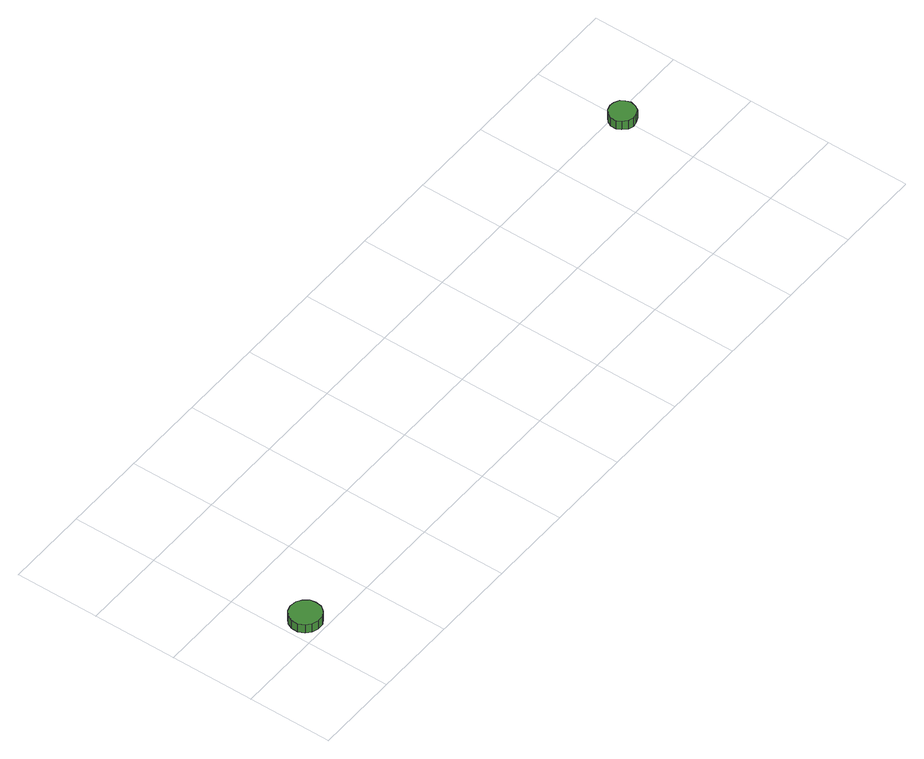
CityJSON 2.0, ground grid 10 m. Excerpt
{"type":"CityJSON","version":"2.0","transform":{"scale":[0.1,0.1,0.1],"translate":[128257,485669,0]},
"CityObjects":{
"tree1":{"type":"SolitaryVegetationObject","attributes":{"function":"something"},"geometry":[{"type":"MultiSurface","lod":"1","boundaries":[[[0,1,2,3,4,5,6,7,8,9,10,11,12,13,14]],[[15,16,17,18,19,20,21,22,23,24,25,26,27,28,29]],[[0,29,28,1]],[[1,28,27,2]],[[2,27,26,3]],[[3,26,25,4]],[[4,25,24,5]],[[5,24,23,6]],[[6,23,22,7]],[[7,22,21,8]],[[8,21,20,9]],[[9,20,19,10]],[[10,19,18,11]],[[11,18,17,12]],[[12,17,16,13]],[[13,16,15,14]],[[14,15,29,0]]]}]},
"tree2":{"type":"SolitaryVegetationObject","attributes":{"function":"something"},"geometry":[{"type":"MultiSurface","lod":"1","boundaries":[[[30,31,32,33,34,35,36,37,38,39,40,41,42,43,44]],[[45,46,47,48,49,50,51,52,53,54,55,56,57,58,59]],[[30,59,58,31]],[[31,58,57,32]],[[32,57,56,33]],[[33,56,55,34]],[[34,55,54,35]],[[35,54,53,36]],[[36,53,52,37]],[[37,52,51,38]],[[38,51,50,39]],[[39,50,49,40]],[[40,49,48,41]],[[41,48,47,42]],[[42,47,46,43]],[[43,46,45,44]],[[44,45,59,30]]]}]}
},
"vertices":[
[43,23,22],[42,30,22],[37,36,22],[31,40,22],[23,41,22],[16,39,22],[10,34,22],[7,27,22],[7,19,22],[10,12,22],[16,7,22],[23,5,22],[31,5,22],[37,9,22],[42,15,22],[42,15,10],[37,9,10],[31,5,10],[23,5,10],[16,7,10],[10,12,10],[7,19,10],[7,27,10],[10,34,10],[16,39,10],[23,41,10],[31,40,10],[37,36,10],[42,30,10],[43,23,10],
[810,187,30],[808,193,30],[805,198,30],[799,201,30],[793,202,30],[787,200,30],[782,196,30],[779,190,30],[779,183,30],[782,178,30],[787,173,30],[793,171,30],[799,172,30],[805,175,30],[808,180,30],[808,180,18],[805,175,18],[799,172,18],[793,171,18],[787,173,18],[782,178,18],[779,183,18],[779,190,18],[782,196,18],[787,200,18],[793,202,18],[799,201,18],[805,198,18],[808,193,18],[810,187,18]
]}
